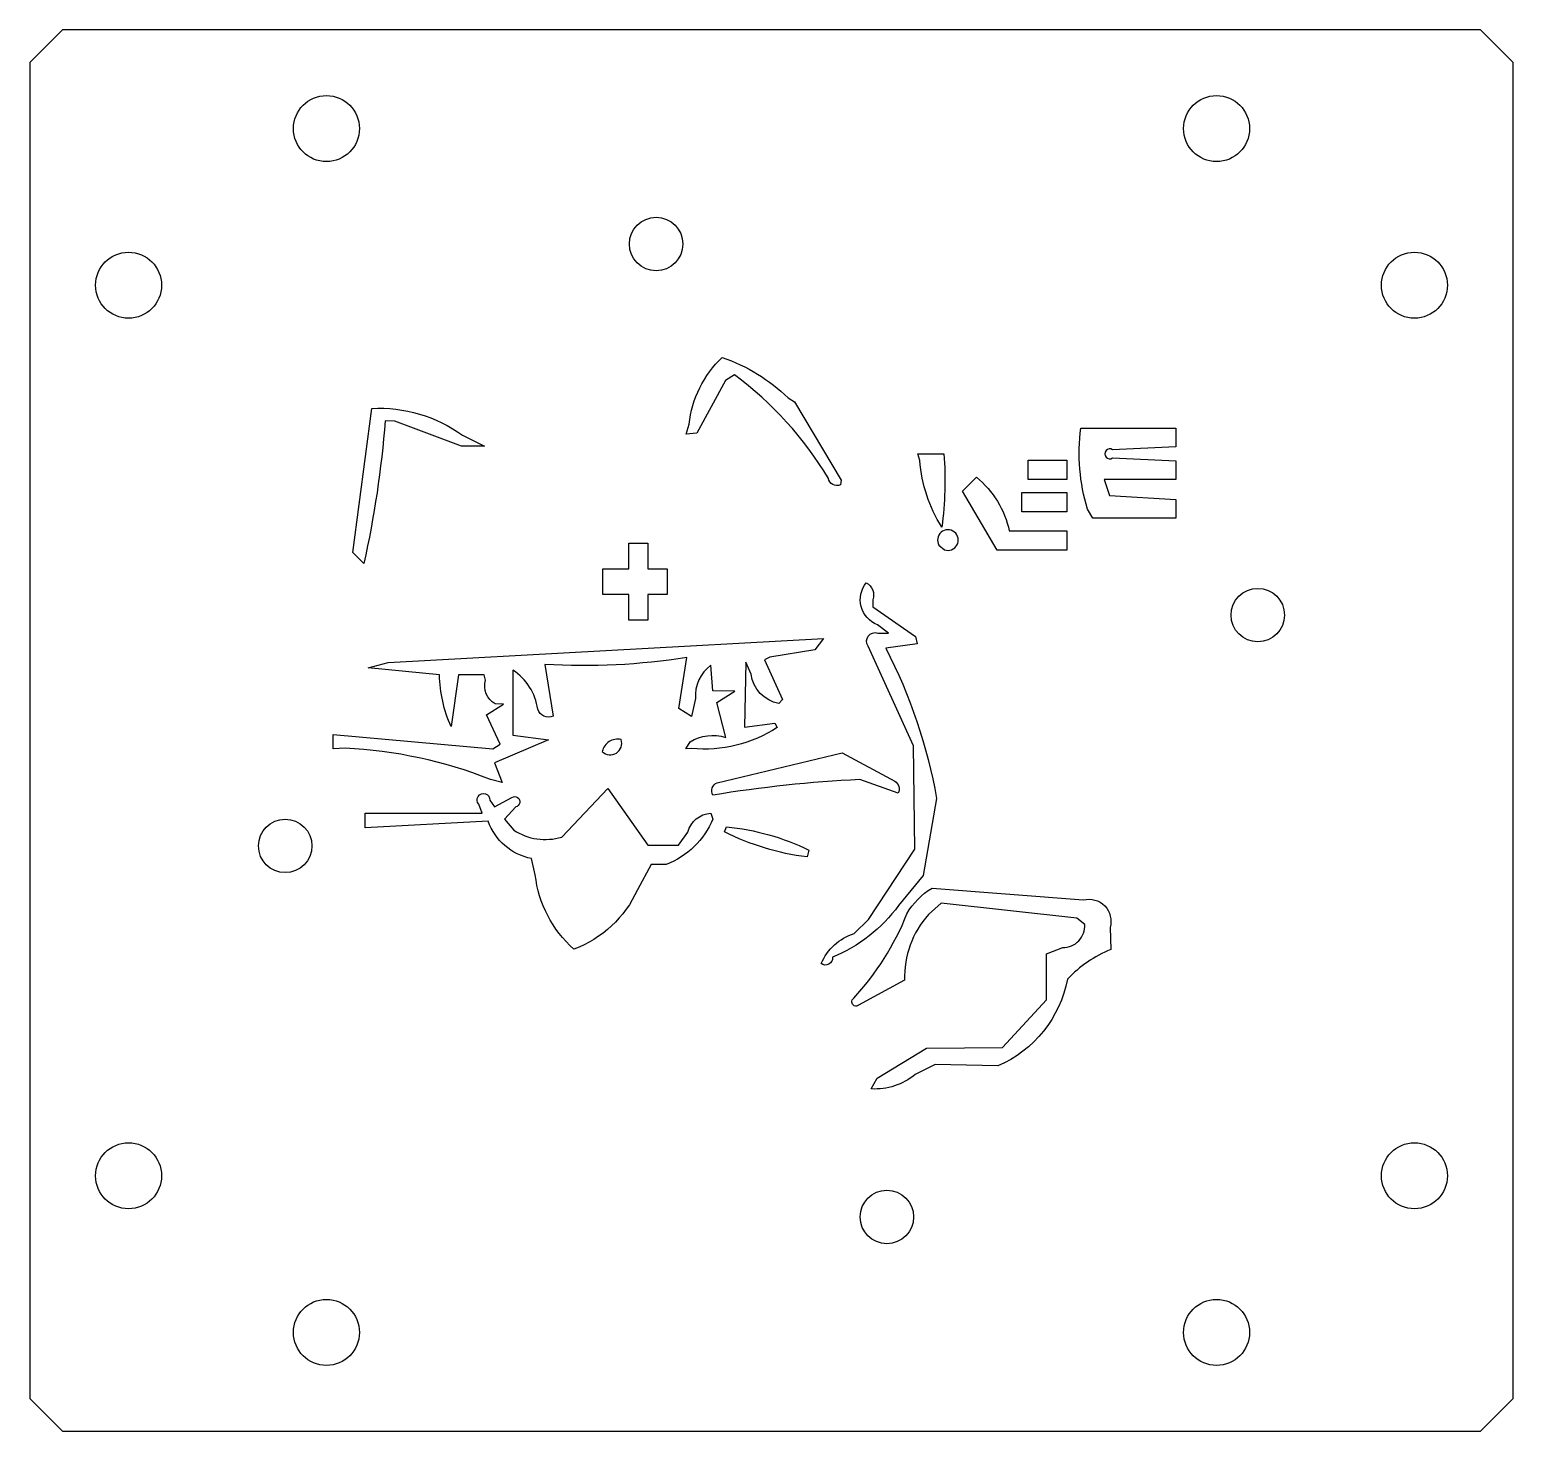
# Model space of a CAD drawing. Header units: millimetres. Extents: x -45 to 45, y -42.5 to 42.5.
import ezdxf

# ---------------------------------------------------------------- set-up
doc = ezdxf.new("R2010")
doc.units = ezdxf.units.MM

msp = doc.modelspace()

# ---------------------------------------------------------------- linework, layer by layer
for points in [[(-45, -40.5), (-43, -42.5), (43, -42.5), (45, -40.5), (45, 40.5), (43, 42.5), (-43, 42.5), (-45, 40.5)], [(15.568, 15.219), (15.568, 16.388), (17.908, 16.388), (17.908, 15.219)], [(15.179, 13.27), (15.179, 14.439), (17.908, 14.439), (17.908, 13.27)], [(-8.664, 6.685), (-8.664, 8.244), (-10.224, 8.244), (-10.224, 9.804), (-8.664, 9.804), (-8.664, 11.363), (-7.495, 11.363), (-7.495, 9.804), (-6.325, 9.804), (-6.325, 8.244), (-7.495, 8.244), (-7.495, 6.685)]]:
    msp.add_lwpolyline(points, close=True)
for points in [[(-2.24, 21.564), (-2.781, 21.217), (-4.534, 18.033), (-5.175, 17.973), (-5.002, 18.579, -0.176555), (-2.987, 22.623, -0.110582), (1.007, 20.168), (1.397, 19.929), (4.218, 15.186), (4.176, 14.895, -0.46563), (3.449, 15.287, 0.098252)], [(-17.415, 17.237), (-18.802, 17.246), (-22.845, 18.76), (-23.437, 18.771, -0.035571), (-24.731, 10.12), (-25.396, 10.785), (-24.244, 19.531, -0.172776), (-18.753, 17.9)], [(24.535, 18.338), (24.535, 17.196), (20.689, 17.028, 1.887789), (20.689, 16.529), (24.535, 16.361), (24.535, 15.219), (20.182, 15.219), (20.503, 14.244), (24.535, 14.008), (24.535, 12.88), (19.494, 12.88), (19.168, 13.419, -0.104733), (18.758, 18.338)], [(8.879, 16.778), (10.46, 16.778, -0.052178), (10.33, 12.333, -0.121588), (9.002, 16.371)], [(17.908, 12.1), (17.908, 10.93), (13.693, 10.93), (11.591, 14.517), (12.432, 15.357, -0.171179), (14.424, 12.1)], [(10.501, 10.954, 5.53235), (10.16, 11.23)], [(3.015, -14.134, -0.22219), (5.021, -12.316), (5.878, -11.466), (8.685, -7.206), (8.615, -0.921), (5.856, 5.123, -0.720926), (6.454, 5.905), (7.104, 5.905), (6.434, 6.41, -0.508083), (5.751, 8.964, -0.359476), (6.151, 7.929), (6.151, 7.505), (8.74, 5.709), (8.834, 5.252), (6.934, 4.983, -0.075153), (10.018, -4.116), (9.208, -8.803), (7.712, -10.612, -0.136057), (3.693, -13.752, -0.680253)], [(-17.436, 3.371), (-18.995, 3.371), (-19.44, 0.242, -0.101128), (-20.136, 3.368), (-24.465, 3.795), (-23.244, 4.126), (3.145, 5.586), (2.63, 4.901), (-0.107, 4.444), (-0.424, 4.283), (0.669, 1.889), (0.453, 1.63, -0.319332), (-1.242, 3.414), (-1.564, 4.151), (-1.646, 0.197), (0.21, 0.436), (0.35, 0.183, -0.167181), (-4.85, -1.098), (-5.201, -1.112), (-4.938, -0.687, -0.219006), (-2.78, -0.416), (-3.312, 1.7), (-2.231, 2.384), (-3.563, 2.396), (-3.681, 3.953, 0.260754), (-4.612, 1.932), (-4.851, 0.844), (-5.629, 1.325), (-5.133, 4.43, -0.055112), (-13.75, 4.01), (-13.248, 0.868, -0.449457), (-14.181, 1.286, 0.218941), (-15.682, 3.652), (-15.682, -0.281), (-13.537, -0.564), (-16.802, -1.957), (-16.343, -3.152), (-17.053, -2.967, 0.082863), (-25.863, -1.081), (-26.598, -1.112), (-26.598, -0.25), (-16.908, -1.118), (-16.457, -0.822), (-17.297, 0.951), (-16.266, 1.605), (-16.76, 1.611, -0.33532), (-17.356, 3.055)], [(-10.265, -1.272, 0.797663), (-9.126, -0.55, 0.418915)], [(5.357, -2.981, 0.029616), (-3.568, -3.925, -0.437323), (-3.289, -3.169), (4.286, -1.355), (7.472, -3.078, -0.391314), (7.684, -3.792)], [(-11.993, -13.258, -0.184195), (-14.33, -8.757), (-14.567, -7.772, -0.260303), (-17.186, -5.507), (-24.648, -5.897), (-24.648, -5.011), (-17.548, -5.011), (-17.756, -4.469, -1.512543), (-17.084, -4.231), (-16.804, -4.623), (-15.742, -4.057, -1.191831), (-15.517, -4.63), (-16.192, -5.371), (-15.634, -6.043, 0.221123), (-12.728, -6.461), (-9.933, -3.523), (-7.511, -6.96), (-5.635, -6.96), (-5.067, -6.157, -0.320248), (-3.689, -5.011), (-3.562, -5.368, -0.207722), (-6.393, -8.13), (-7.301, -8.13), (-8.132, -9.667, -0.201098)], [(2.156, -7.668, -0.085882), (-2.855, -6.145), (-2.738, -5.839, -0.090557), (2.271, -7.258)], [(6.406, -21.088), (9.4, -19.262), (14.018, -19.23), (16.677, -16.328), (16.677, -13.547), (17.664, -13.164, 0.432779), (19.007, -11.755), (18.517, -11.387), (10.286, -10.477), (9.519, -11.168, 0.191663), (8.073, -15.143), (5.282, -16.664, -1.007097), (4.985, -16.24, 0.09146), (8.217, -11.119, -0.131811), (9.745, -9.56), (18.915, -10.273, -0.584771), (20.536, -11.95), (20.576, -13.278, 0.102103), (17.954, -15.078, -0.248063), (13.728, -20.344), (9.932, -20.257), (8.709, -20.862, -0.189598), (6.05, -21.737)]]:
    msp.add_lwpolyline(points, format="xyb", close=True)
for centre, radius in [((-27, 36.5), 2), ((27, 36.5), 2), ((-7, 29.5), 1.621), ((-39, 27), 2), ((39, 27), 2), ((29.5, 7), 1.621), ((-29.5, -7), 1.621), ((-39, -27), 2), ((39, -27), 2), ((7, -29.5), 1.621), ((-27, -36.5), 2), ((27, -36.5), 2)]:
    msp.add_circle(centre, radius)

doc.saveas('drawing.dxf')
